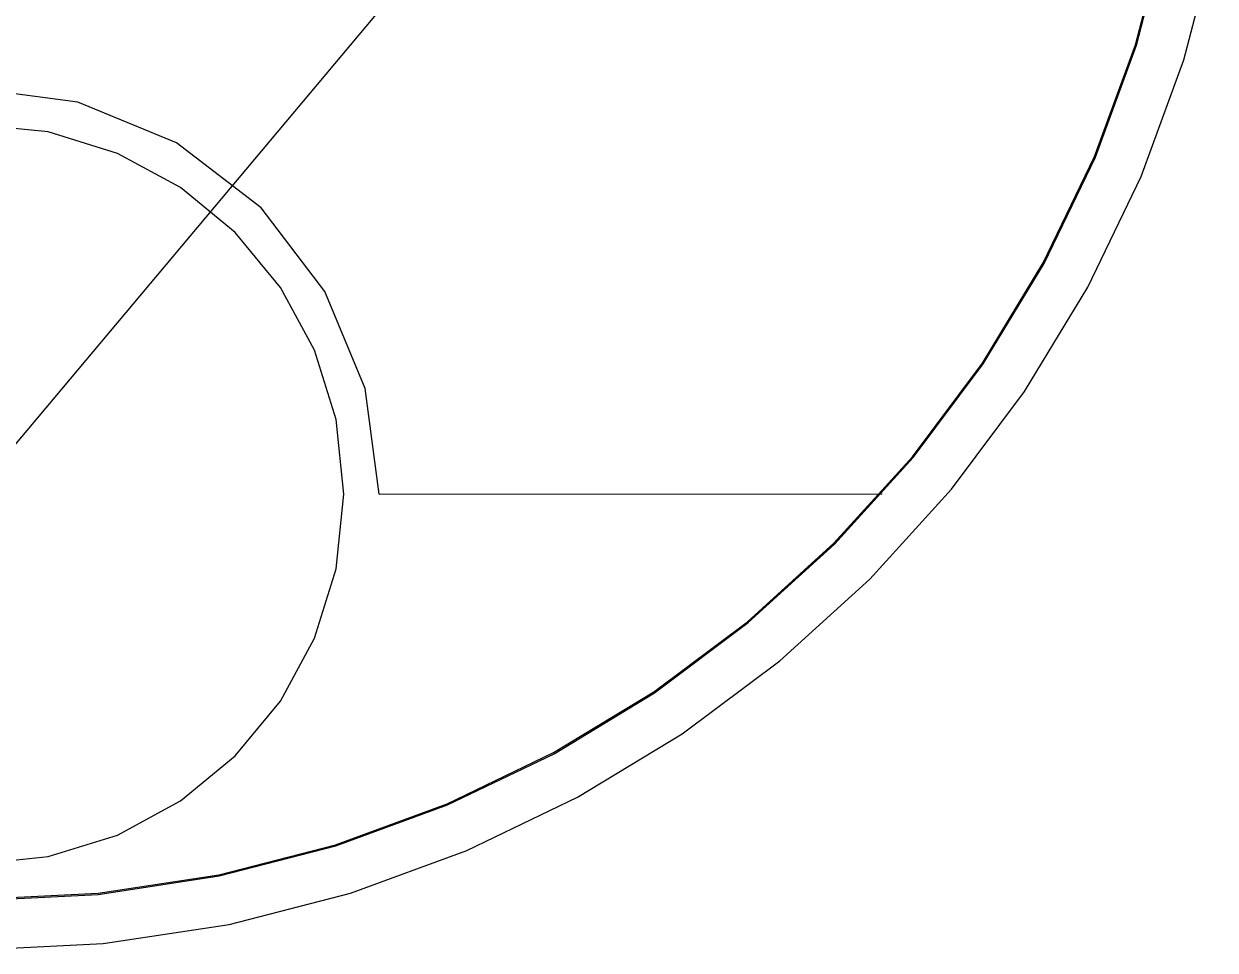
# Model space of a CAD drawing. Extents: x 7.9 to 57.9, y 5.2 to 55.2.
# Drawn here: x 33.88 to 57.38, y 5.24 to 23.52 of the extents above; entities that cross this region are included whole.
import ezdxf

# ---------------------------------------------------------------- set-up
doc = ezdxf.new("R2010")
doc.units = 0

msp = doc.modelspace()

# ---------------------------------------------------------------- linework, layer by layer
at = {"layer": 'dim'}
for p, q in [((32.890866, 14.236629), (52.174468, 37.218316)), ((55.831132, 23.094253), (56.423203, 25.396067)), ((56.765823, 22.803535), (57.382146, 25.199029)), ((55.023262, 20.887536), (55.831132, 23.094253)), ((55.924931, 20.507018), (56.765823, 22.803535)), ((34.36165, 21.385365), (32.890866, 21.533591)), ((35.731599, 20.960237), (34.36165, 21.385365)), ((36.971374, 20.287531), (35.731599, 20.960237)), ((54.011665, 18.787988), (55.023262, 20.887536)), ((54.872033, 18.322038), (55.924931, 20.507018)), ((38.05164, 19.396572), (36.971374, 20.287531)), ((38.943059, 18.316686), (38.05164, 19.396572)), ((52.808415, 16.80768), (54.011665, 18.787988)), ((39.616292, 17.077196), (38.943059, 18.316686)), ((53.619693, 16.261158), (54.872033, 18.322038)), ((40.042004, 15.707429), (39.616292, 17.077196)), ((51.425583, 14.958683), (52.808415, 16.80768)), ((52.180474, 14.336937), (53.619693, 16.261158)), ((40.190856, 14.236708), (40.042004, 15.707429)), ((49.875242, 13.253067), (51.425583, 14.958683)), ((50.566939, 12.561936), (52.180474, 14.336937)), ((40.042004, 12.765988), (40.190856, 14.236708)), ((40.190856, 14.236708), (40.190856, 14.236708)), ((48.169464, 11.702905), (49.875242, 13.253067)), ((39.616292, 11.39622), (40.042004, 12.765988)), ((48.791651, 10.948717), (50.566939, 12.561936)), ((46.320321, 10.320267), (48.169464, 11.702905)), ((38.943059, 10.156731), (39.616292, 11.39622)), ((46.867173, 9.509841), (48.791651, 10.948717)), ((38.05164, 9.076844), (38.943059, 10.156731)), ((44.339887, 9.117225), (46.320321, 10.320267)), ((44.806069, 8.257868), (46.867173, 9.509841)), ((36.971374, 8.185886), (38.05164, 9.076844)), ((42.240233, 8.105848), (44.339887, 9.117225)), ((42.620902, 7.20536), (44.806069, 8.257868)), ((35.731599, 7.51318), (36.971374, 8.185886)), ((40.033431, 7.29821), (42.240233, 8.105848)), ((34.36165, 7.088051), (35.731599, 7.51318)), ((37.731555, 6.70638), (40.033431, 7.29821)), ((32.890866, 6.939825), (34.36165, 7.088051)), ((40.324235, 6.364877), (42.620902, 7.20536)), ((35.346676, 6.34243), (37.731555, 6.70638)), ((37.928632, 5.74898), (40.324235, 6.364877)), ((32.890867, 6.218431), (35.346676, 6.34243)), ((35.446654, 5.370231), (37.928632, 5.74898)), ((32.890866, 5.24119), (35.446654, 5.370231))]:
    msp.add_line(p, q, dxfattribs=at)
at = {"layer": 'graphic border'}
for p, q in [((55.8105, 23.101184), (56.402257, 25.400747)), ((55.003177, 20.896641), (55.8105, 23.101184)), ((34.94504, 21.971437), (32.890734, 22.239473)), ((36.891586, 21.167259), (34.94504, 21.971437)), ((38.561028, 19.883241), (36.891586, 21.167259)), ((53.992347, 18.799175), (55.003177, 20.896641)), ((39.819963, 18.237914), (38.561028, 19.883241)), ((52.79007, 16.820843), (53.992347, 18.799175)), ((40.614527, 16.324622), (39.819963, 18.237914)), ((51.408406, 14.9737), (52.79007, 16.820843)), ((40.890856, 14.236708), (40.614527, 16.324622)), ((49.859415, 13.269805), (51.408406, 14.9737)), ((40.89085, 14.236629), (50.814776, 14.244566)), ((48.155156, 11.721214), (49.859415, 13.269805)), ((46.30769, 10.339984), (48.155156, 11.721214)), ((44.329075, 9.138172), (46.30769, 10.339984)), ((42.231371, 8.127834), (44.329075, 9.138172)), ((40.026639, 7.321029), (42.231371, 8.127834)), ((37.726938, 6.729811), (40.026639, 7.321029)), ((35.344327, 6.366239), (37.726938, 6.729811)), ((32.890866, 6.242369), (35.344327, 6.366239))]:
    msp.add_line(p, q, dxfattribs=at)

doc.saveas('drawing.dxf')
